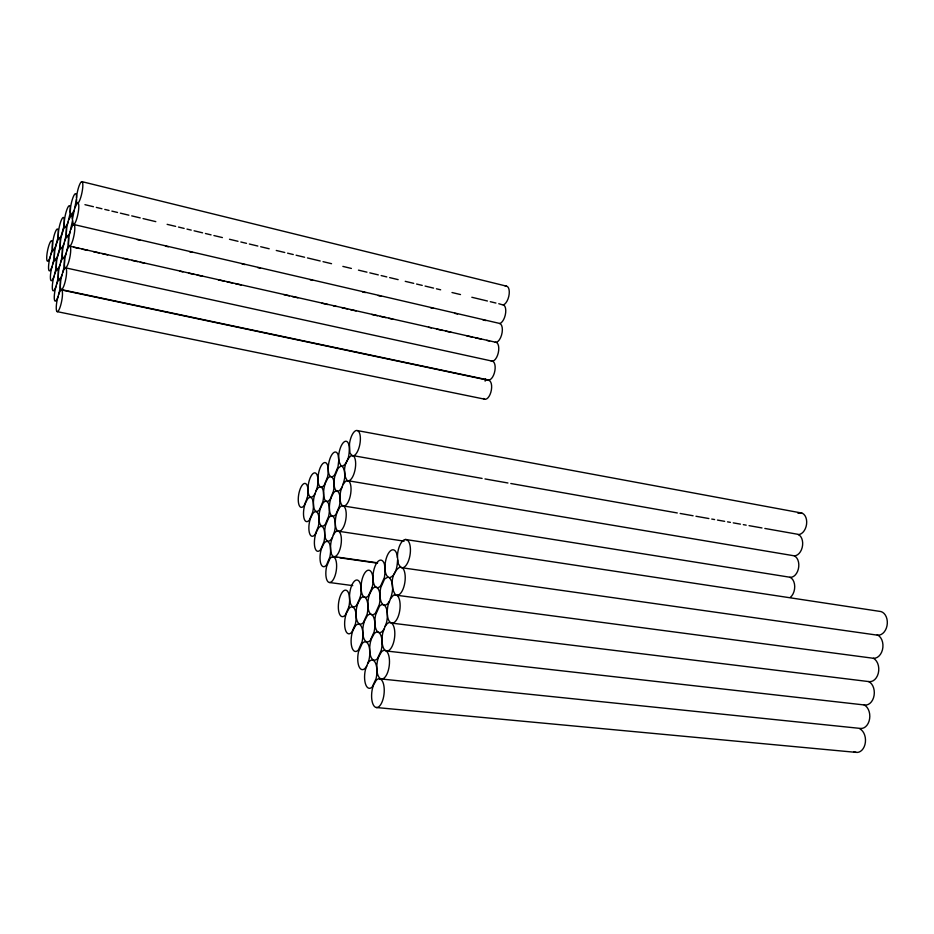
<?xml version="1.0" encoding="UTF-8"?>
<svg xmlns="http://www.w3.org/2000/svg" width="934" height="934" viewBox="0 0 934 934"><rect width="100%" height="100%" fill="white"/><g stroke="black" fill="none" stroke-linecap="round" stroke-linejoin="round"><path stroke-width="1.4" d="M397.394 557.493L397.592 553.874A14.279 6.246 -81.6 0 1 405.519 539.49A14.279 6.246 -81.6 0 1 410.236 553.477A14.279 6.246 -81.6 0 1 402.285 567.802L403.231 568.759A14.302 6.234 -82.1 0 1 404.41 584.777A14.302 6.234 -82.1 0 1 397.102 595.308L393.564 595.145L390.377 598.764M397.604 559.933C397.172 566.156 396.401 575.227 389.653 577.714L387.82 577.154L384.574 579.033L380.815 587.474A14.115 6.059 -82.2 0 0 381.317 602.208A14.115 6.059 -82.2 0 0 387.925 603.364L389.455 601.157M72.513 218.906L76.448 199.327M72.49 220.751L69.385 234.831A11.103 2.312 -78.4 0 0 69.198 246.179A11.103 2.312 -78.4 0 0 73.471 237.796A11.103 2.312 -78.4 0 0 74.381 225.024L73.879 224.534L499.853 323.491A9.667 4.507 -76.6 0 0 505.259 315.097A9.667 4.507 -76.6 0 0 504.091 305.29L498.768 303.713M76.506 197.681L76.822 195.043A11.126 2.312 -78.1 0 1 81.223 181.92A11.126 2.312 -78.1 0 1 82.425 190.022A11.126 2.312 -78.1 0 1 78.024 203.122L77.347 203.402L76.518 201.767L76.553 197.027A10.986 2.265 -78.2 0 0 74.206 194.926A10.986 2.265 -78.2 0 0 70.657 206.846L70.237 211.738L71.147 215.17M50.786 254.737L51.545 252.694A10.601 2.125 -78.6 0 1 54.23 251.164A10.601 2.125 -78.6 0 1 53.495 261.205L51.323 269.482A10.718 2.172 -78.7 0 0 50.588 279.628A10.718 2.172 -78.7 0 0 53.285 278.239L54.067 276.184M50.261 256.687L49.502 258.706A10.496 2.078 -78.6 0 1 46.828 255.519A10.496 2.078 -78.6 0 1 51.148 240.867A10.496 2.078 -78.6 0 1 51.604 251.608L49.455 259.804A10.601 2.125 -78.6 0 0 48.72 269.809A10.601 2.125 -78.6 0 0 51.37 268.373L52.141 266.33M68.649 219.945L74.206 210.15M68.1 221.977L67.295 224.113A10.858 2.218 -78.3 0 1 64.248 224.102A10.858 2.218 -78.3 0 1 66.816 209.811A10.858 2.218 -78.3 0 1 70.319 207.22L70.003 213.898L67.248 225.222A10.975 2.265 -78.3 0 0 66.547 235.45A10.975 2.265 -78.3 0 0 69.431 233.71L70.248 231.55M52.678 264.369L53.448 262.314A10.718 2.172 -78.7 0 1 56.18 260.843A10.718 2.172 -78.7 0 1 55.445 271.023L53.238 279.371A10.834 2.218 -78.7 0 0 52.502 289.668A10.834 2.218 -78.7 0 0 55.246 288.326L56.04 286.271M74.767 208.084L77.195 203.262L78.374 203.449A11.115 2.312 -78.2 0 1 77.884 214.283A11.115 2.312 -78.2 0 1 74.008 224.487L72.443 225.736L70.809 229.507M64.633 241.229L65.438 239.104A10.963 2.265 -78.5 0 1 68.31 237.423A10.963 2.265 -78.5 0 1 67.61 247.755L65.333 256.336A11.091 2.323 -78.5 0 0 65.952 267.696A11.091 2.323 -78.5 0 0 70.61 252.192A11.091 2.323 -78.5 0 0 67.563 248.899L66.746 251.024M64.084 243.249L63.29 245.362A10.846 2.218 -78.4 0 1 60.488 246.996A10.846 2.218 -78.4 0 1 61.2 236.851L63.372 229.53A10.846 2.218 -78.4 0 1 66.197 227.803A10.846 2.218 -78.4 0 1 65.485 237.983L63.243 246.483A10.963 2.265 -78.5 0 0 62.531 256.78A10.963 2.265 -78.5 0 0 65.38 255.192L66.186 253.067M54.616 274.211L55.398 272.144A10.834 2.218 -78.7 0 1 58.165 270.72A10.834 2.218 -78.7 0 1 57.429 281.052L55.199 289.47A10.951 2.265 -78.8 0 0 54.452 299.919A10.951 2.265 -78.8 0 0 57.243 298.647L58.048 296.568M60.605 262.547L61.41 260.458A10.951 2.265 -78.6 0 1 64.248 258.928A10.951 2.265 -78.6 0 1 63.524 269.331L61.259 277.865A11.08 2.323 -78.7 0 0 61.854 289.4A11.08 2.323 -78.7 0 0 66.489 274.001A11.08 2.323 -78.7 0 0 63.489 270.486L62.671 272.588M60.056 264.555L59.262 266.645A10.834 2.218 -78.6 0 1 56.495 268.14A10.834 2.218 -78.6 0 1 57.219 257.912L59.379 250.651A10.834 2.218 -78.6 0 1 62.181 249.063A10.834 2.218 -78.6 0 1 61.457 259.325L59.216 267.778A10.951 2.265 -78.6 0 0 58.492 278.157A10.951 2.265 -78.6 0 0 61.305 276.721L62.111 274.619M56.589 284.263L57.383 282.196A10.951 2.265 -78.8 0 1 60.196 280.83A10.951 2.265 -78.8 0 1 59.461 291.315L57.196 299.814A11.068 2.323 -78.9 0 0 57.756 311.512A11.068 2.323 -78.9 0 0 62.368 296.218A11.068 2.323 -78.9 0 0 59.414 292.47L58.608 294.56M316.066 490.922L317.315 488.844A12.434 4.763 -80.6 0 1 322.65 488.996A12.434 4.763 -80.6 0 1 322.849 501.733L319.638 509.509A12.434 4.763 -80.6 0 1 314.338 509.24A12.434 4.763 -80.6 0 1 314.151 496.561L317.221 487.431A12.282 4.647 -80.4 0 0 314.454 472.861A12.282 4.647 -80.4 0 0 307.963 488.751A12.282 4.647 -80.4 0 0 314.069 495.148L315.307 493.082M342.836 484.804L345.592 481.185L348.335 480.776M342.031 487.046L340.712 489.206A12.761 5.02 -80.3 0 1 335.084 489.101A12.761 5.02 -80.3 0 1 334.816 476.177L338.12 468.214L340.898 466.101L342.439 466.346C348.837 462.54 349.503 453.41 349.234 446.639A12.749 5.02 -79.9 0 0 344.062 441.945A12.749 5.02 -79.9 0 0 338.762 454.753L338.703 460.859L341.132 466.136M333.321 535.03L334.629 532.929A12.959 5.137 -81.3 0 1 341.4 540.191A12.959 5.137 -81.3 0 1 334.454 556.676A12.959 5.137 -81.3 0 1 331.301 540.821L334.535 531.446A12.772 5.009 -81.1 0 0 334.29 518.265A12.772 5.009 -81.1 0 0 328.71 517.856L325.441 525.69A12.772 5.009 -81.1 0 0 325.674 538.813A12.772 5.009 -81.1 0 0 331.208 539.338L332.516 537.248M385.147 626.399L386.676 624.227A14.372 6.211 -83.1 0 1 394.825 633.439A14.372 6.211 -83.1 0 1 386.839 651.045A14.372 6.211 -83.1 0 1 382.847 632.645L386.536 622.523A14.138 6.048 -82.7 0 0 386.034 607.602A14.138 6.048 -82.7 0 0 379.414 606.329L375.666 614.689A14.138 6.048 -82.7 0 0 376.145 629.539A14.138 6.048 -82.7 0 0 382.707 630.952L384.224 628.78M367.634 663.7L369.117 661.611A14.22 6.013 -83.7 0 1 375.643 663.409A14.22 6.013 -83.7 0 1 376.098 678.574L372.304 686.829A14.22 6.013 -83.7 0 1 365.836 684.902A14.22 6.013 -83.7 0 1 365.392 669.806L368.988 659.918A13.998 5.861 -83.3 0 0 368.568 645.044A13.998 5.861 -83.3 0 0 362.205 643.444L358.551 651.582A13.998 5.861 -83.3 0 0 358.948 666.386A13.998 5.861 -83.3 0 0 365.276 668.114L366.747 666.024M376.25 707.517L856.139 752.372M379.496 678.796L860.424 728.427A12.107 8.558 -88.9 0 0 869.601 718.876A12.107 8.558 -88.9 0 0 864.148 704.925M386.769 651.045L864.907 705.03A12.072 8.581 -87.9 0 0 874.107 695.328A12.072 8.581 -87.9 0 0 868.632 681.528M392.046 623.165L869.344 681.657A12.037 8.604 -86.8 0 0 878.264 673.344A12.037 8.604 -86.8 0 0 875.076 659.509L873.5 658.295A12.014 8.628 -85.7 0 0 882.443 649.842A12.014 8.628 -85.7 0 0 879.233 636.112L877.224 634.828M397.102 595.308L873.5 658.295M329.714 582.536A12.971 5.137 -81.7 0 0 336.637 566.202A12.971 5.137 -81.7 0 0 329.936 558.625L326.62 566.459A12.971 5.137 -81.7 0 0 329.714 582.536L352.748 585.618M482.096 478.418L351.593 455.383C344.436 460.415 342.113 473.48 347.25 480.59M334.395 556.676L377.605 562.828M332.726 556.816L337.046 557.435M339.941 557.843L377.453 563.179M388.1 577.235C384.539 573.885 384.878 568.374 385.147 563.891A14.092 6.059 -81.7 0 1 391.194 550.301A14.092 6.059 -81.7 0 1 397.37 556.559L398.293 563.762L400.698 567.347L402.285 567.802L877.843 635.225A11.99 8.639 -84.5 0 0 887.3 623.55A11.99 8.639 -84.5 0 0 879.349 611.315L405.438 539.49M339.205 531.353L404.13 541.148M343.992 506.065L790.549 577.34A11.01 7.344 -81.8 0 0 798.325 569.121A11.01 7.344 -81.8 0 0 795.733 556.827L794.39 555.847A10.998 7.344 -80.9 0 0 802.189 547.511A10.998 7.344 -80.9 0 0 799.574 535.31L797.858 534.295L764.841 528.446M347.261 480.601L794.39 555.847M484.968 478.932L507.933 482.995M510.805 483.497L677.29 512.964M680.162 513.466L693.086 515.755M695.958 516.257L708.871 518.545M711.743 519.059L714.615 519.561M717.487 520.075L724.656 521.335M727.528 521.849L730.4 522.351M733.272 522.865L740.44 524.137M743.312 524.639L746.184 525.153M749.056 525.655L761.981 527.943M357.617 430.632L801.851 513.07M57.102 311.617L484.594 399.168M61.189 289.552L488.097 379.951A9.632 4.518 -77.8 0 0 494.903 370.611A9.632 4.518 -77.8 0 0 491.261 361.201M61.597 289.972L488.961 380.418A9.632 4.53 -78.2 0 1 490.817 392.385A9.632 4.53 -78.2 0 1 483.555 398.479M65.695 267.871L492.463 361.189M69.793 246.179L496.047 342.323A9.644 4.518 -77.4 0 1 498.266 352.877A9.644 4.518 -77.4 0 1 491.681 361.108M73.623 247.218L79.297 248.502M82.134 249.144L87.819 250.417M93.493 251.701L99.167 252.986M102.016 253.616L107.69 254.9M123.3 258.426L128.985 259.699M131.822 260.341L137.496 261.625M140.345 262.267L144.595 263.225M180.087 271.234L182.924 271.864M188.61 273.148L194.284 274.433M197.121 275.075L202.806 276.347M218.416 279.873L224.102 281.157M226.939 281.788L232.613 283.072M235.45 283.714L241.135 284.998M283.726 294.595L289.4 295.88M292.237 296.522L297.911 297.794M322.055 303.235L327.729 304.519M333.403 305.803L336.24 306.445M341.926 307.718L347.6 309.002M350.437 309.644L356.123 310.929M371.732 314.443L377.418 315.727M380.255 316.369L385.929 317.642M388.766 318.284L393.027 319.241M428.519 327.25L431.356 327.892M437.042 329.165L442.716 330.449M445.553 331.091L451.239 332.376M466.848 335.89L472.522 337.174M475.371 337.816L481.045 339.089M486.719 340.373L489.568 341.015M137.135 239.559L139.972 240.213M165.493 246.144L168.318 246.798M189.59 251.748L192.427 252.402M242.046 263.925L244.871 264.591M257.632 267.556L260.469 268.21M310.088 279.745L312.925 280.398M362.544 291.933L365.381 292.587M378.142 295.553L380.967 296.206M430.586 307.741L433.423 308.395M454.695 313.345L457.532 313.999M483.041 319.93L485.878 320.584M84.947 204.674L93.447 206.706M96.284 207.383L101.946 208.749M104.783 209.426L109.033 210.442M111.87 211.119L117.544 212.473M120.369 213.15L128.88 215.194M131.717 215.871L140.217 217.902M143.054 218.579L155.803 221.638M167.139 224.347L175.65 226.378M178.476 227.055L184.15 228.421M186.987 229.099L191.237 230.114M194.074 230.791L202.573 232.823M205.41 233.5L211.072 234.866M213.909 235.543L222.409 237.575M229.495 239.267L238.007 241.311M240.832 241.988L246.506 243.342M249.343 244.019L257.842 246.051M260.679 246.728L269.179 248.771M276.266 250.464L284.765 252.495M287.602 253.172L293.276 254.538M296.101 255.215L304.612 257.247M307.449 257.924L320.199 260.983M323.036 261.66L331.535 263.692M342.871 266.4L351.382 268.443M358.469 270.136L366.969 272.168M369.806 272.845L378.305 274.888M381.142 275.565L386.804 276.919M389.641 277.596L398.141 279.64M405.228 281.332L413.739 283.364M416.564 284.041L422.238 285.395M425.075 286.073L433.574 288.116M436.411 288.793L440.661 289.809M451.998 292.517L460.497 294.56M471.833 297.269L487.431 301.005M490.268 301.682L495.931 303.036M81.877 181.628L506.508 286.154M499.632 323.503L500.682 324.075A9.655 4.518 -77 0 1 501.523 335.178A9.655 4.518 -77 0 1 495.242 342.299M352.924 455.57L354.068 456.609A12.913 5.149 -80.1 0 1 354.885 470.549A12.913 5.149 -80.1 0 1 348.58 480.835M342.206 466.311C347.892 473.293 343.327 483.24 340.805 490.665A12.924 5.149 -80.5 0 0 342.323 505.539A12.924 5.149 -80.5 0 0 349.725 498.02A12.924 5.149 -80.5 0 0 349.468 481.874L348.347 480.788M71.684 214.972L73.331 224.72M402.285 567.802L400.277 566.926C391.393 571.631 389.7 587.054 395.537 594.806M389.373 577.632C395.853 585.525 391.358 596.733 388.077 605.045A14.337 6.223 -82.6 0 0 390.073 622.254A14.337 6.223 -82.6 0 0 398.701 615.074A14.337 6.223 -82.6 0 0 398.164 596.651L396.81 595.203M859.864 728.859A12.154 8.534 -90 0 1 864.977 744.48A12.154 8.534 -90 0 1 853.968 751.66M797.998 513.303A10.998 7.355 -80 0 1 806.696 521.908A10.998 7.355 -80 0 1 798.383 534.61M505.294 286.271A9.679 4.507 -76.2 0 1 509.193 293.953A9.679 4.507 -76.2 0 1 503.344 304.904M789.931 577.282A11.021 7.332 -82.7 0 1 794.717 586.47A11.021 7.332 -82.7 0 1 790.269 597.421M485.54 378.714A9.538 4.436 -78 0 1 485.131 381.177M385.252 570.195L384.434 577.387L380.675 585.828A13.905 5.896 -81.9 0 1 373.32 581.835A13.905 5.896 -81.9 0 1 376.46 563.4A13.905 5.896 -81.9 0 1 384.399 564.019L385.252 570.195M349.444 444.234L349.946 452.862L351.943 455.71L353.274 455.885A12.913 5.149 -79.7 0 0 360.174 442.191A12.913 5.149 -79.7 0 0 356.333 430.492A12.913 5.149 -79.7 0 0 349.444 444.234M338.785 460.31L338.015 466.778L334.722 474.741A12.586 4.892 -80.1 0 1 328.488 472.219A12.586 4.892 -80.1 0 1 331.372 455.5A12.586 4.892 -80.1 0 1 338.12 454.975L338.785 460.31M55.888 245.584L55.258 248.257A10.729 2.172 -78.5 0 0 54.534 258.333A10.729 2.172 -78.5 0 0 57.266 256.792L59.426 249.53A10.729 2.172 -78.5 0 0 60.15 239.419A10.729 2.172 -78.5 0 0 57.394 241.054L55.888 245.584M57.441 239.945L55.304 247.16A10.613 2.125 -78.5 0 1 52.549 244.043A10.613 2.125 -78.5 0 1 56.939 229.18A10.613 2.125 -78.5 0 1 57.441 239.945M63.407 228.421L61.235 235.742A10.741 2.172 -78.4 0 1 58.387 232.706A10.741 2.172 -78.4 0 1 62.87 217.622A10.741 2.172 -78.4 0 1 63.407 228.421M305.079 503.928L304.262 506.882A12.294 4.647 -80.8 0 0 304.402 519.444A12.294 4.647 -80.8 0 0 309.551 519.794L312.703 512.147A12.294 4.647 -80.8 0 0 312.551 499.538A12.294 4.647 -80.8 0 0 307.356 499.293L305.079 503.928M307.274 497.892L304.18 505.492A12.13 4.53 -80.6 0 1 298.261 499.06A12.13 4.53 -80.6 0 1 304.624 483.415A12.13 4.53 -80.6 0 1 307.274 497.892M310.473 518.218L309.633 521.219A12.457 4.763 -81 0 0 309.796 533.991A12.457 4.763 -81 0 0 315.062 534.47L318.261 526.753A12.457 4.763 -81 0 0 318.097 513.922A12.457 4.763 -81 0 0 312.785 513.572L310.473 518.218M325.219 483.427L324.367 486.474A12.597 4.892 -80.4 0 0 324.588 499.281A12.597 4.892 -80.4 0 0 330.052 499.468L333.333 491.564A12.597 4.892 -80.4 0 0 333.088 478.71A12.597 4.892 -80.4 0 0 327.589 478.64L325.219 483.427M327.495 477.216L324.273 485.05A12.434 4.763 -80.2 0 1 317.969 478.687A12.434 4.763 -80.2 0 1 324.612 462.552A12.434 4.763 -80.2 0 1 327.495 477.216M320.572 507.898L319.72 510.945A12.609 4.88 -80.8 0 0 319.93 523.834A12.609 4.88 -80.8 0 0 325.347 524.231L328.616 516.397A12.609 4.88 -80.8 0 0 328.394 503.438A12.609 4.88 -80.8 0 0 322.942 503.169L320.572 507.898M316.007 532.894L315.155 535.918A12.621 4.88 -81.2 0 0 315.342 548.912A12.621 4.88 -81.2 0 0 320.724 549.519L323.97 541.743A12.621 4.88 -81.2 0 0 323.771 528.691A12.621 4.88 -81.2 0 0 318.354 528.2L316.007 532.894M331.01 497.834L330.146 500.916A12.761 5.009 -80.7 0 0 330.391 513.933A12.761 5.009 -80.7 0 0 335.971 514.249L339.311 506.286A12.761 5.009 -80.7 0 0 339.042 493.21A12.761 5.009 -80.7 0 0 333.426 493.012L331.01 497.834M321.67 547.931L320.806 550.99A12.796 5.009 -81.5 0 0 321.016 564.218A12.796 5.009 -81.5 0 0 326.515 564.953L329.83 557.131A12.796 5.009 -81.5 0 0 329.609 543.845A12.796 5.009 -81.5 0 0 324.063 543.226L321.67 547.931M336.952 512.614L336.065 515.72A12.936 5.149 -80.9 0 0 339.264 531.341A12.936 5.149 -80.9 0 0 346.234 514.716A12.936 5.149 -80.9 0 0 339.416 507.757L336.952 512.614M346.351 613.404L345.428 616.603A13.566 5.557 -82.6 0 0 345.767 630.859A13.566 5.557 -82.6 0 0 351.791 632.225L355.364 624.145A13.566 5.557 -82.6 0 0 355.013 609.832A13.566 5.557 -82.6 0 0 348.942 608.594L346.351 613.404M348.826 606.995L345.323 615.016A13.368 5.417 -82.3 0 1 338.33 606.633A13.368 5.417 -82.3 0 1 345.557 590.136A13.368 5.417 -82.3 0 1 348.826 606.995M357.792 603.516L356.846 606.761A13.741 5.709 -82.5 0 0 357.232 621.168A13.741 5.709 -82.5 0 0 363.443 622.464L367.109 614.245A13.741 5.709 -82.5 0 0 366.712 599.78A13.741 5.709 -82.5 0 0 360.442 598.612L357.792 603.516M360.326 597.001L356.73 605.15A13.543 5.569 -82.2 0 1 349.514 596.779A13.543 5.569 -82.2 0 1 356.893 580.002A13.543 5.569 -82.2 0 1 360.326 597.001M352.842 630.613L351.908 633.847A13.777 5.697 -83 0 0 352.27 648.371A13.777 5.697 -83 0 0 358.434 649.912L362.077 641.786A13.777 5.697 -83 0 0 361.703 627.193A13.777 5.697 -83 0 0 355.48 625.78L352.842 630.613M369.642 593.942L368.673 597.235A13.928 5.884 -82.4 0 0 369.117 611.793A13.928 5.884 -82.4 0 0 375.526 613.031L379.274 604.672A13.928 5.884 -82.4 0 0 378.819 590.043A13.928 5.884 -82.4 0 0 372.351 588.934L369.642 593.942M372.222 587.311L368.556 595.6A13.718 5.721 -82.1 0 1 361.084 587.229A13.718 5.721 -82.1 0 1 368.638 570.172A13.718 5.721 -82.1 0 1 372.222 587.311M364.529 620.83L363.571 624.11A13.952 5.873 -82.8 0 0 363.991 638.786A13.952 5.873 -82.8 0 0 370.354 640.269L374.079 631.991A13.952 5.873 -82.8 0 0 373.647 617.234A13.952 5.873 -82.8 0 0 367.237 615.891L364.529 620.83M371.463 638.622L370.483 641.95A14.173 6.024 -83.2 0 0 370.938 656.917A14.173 6.024 -83.2 0 0 377.453 658.587L381.259 650.239A14.173 6.024 -83.2 0 0 380.792 635.202A14.173 6.024 -83.2 0 0 374.219 633.672L371.463 638.622M378.585 656.941L377.593 660.291A14.407 6.199 -83.6 0 0 381.527 678.971A14.407 6.199 -83.6 0 0 389.49 661.541A14.407 6.199 -83.6 0 0 381.399 651.955L378.585 656.941M373.425 685.217L372.433 688.568A14.454 6.176 -84 0 0 376.32 707.517A14.454 6.176 -84 0 0 384.248 690.273A14.454 6.176 -84 0 0 376.227 680.302L373.425 685.217"/></g></svg>
